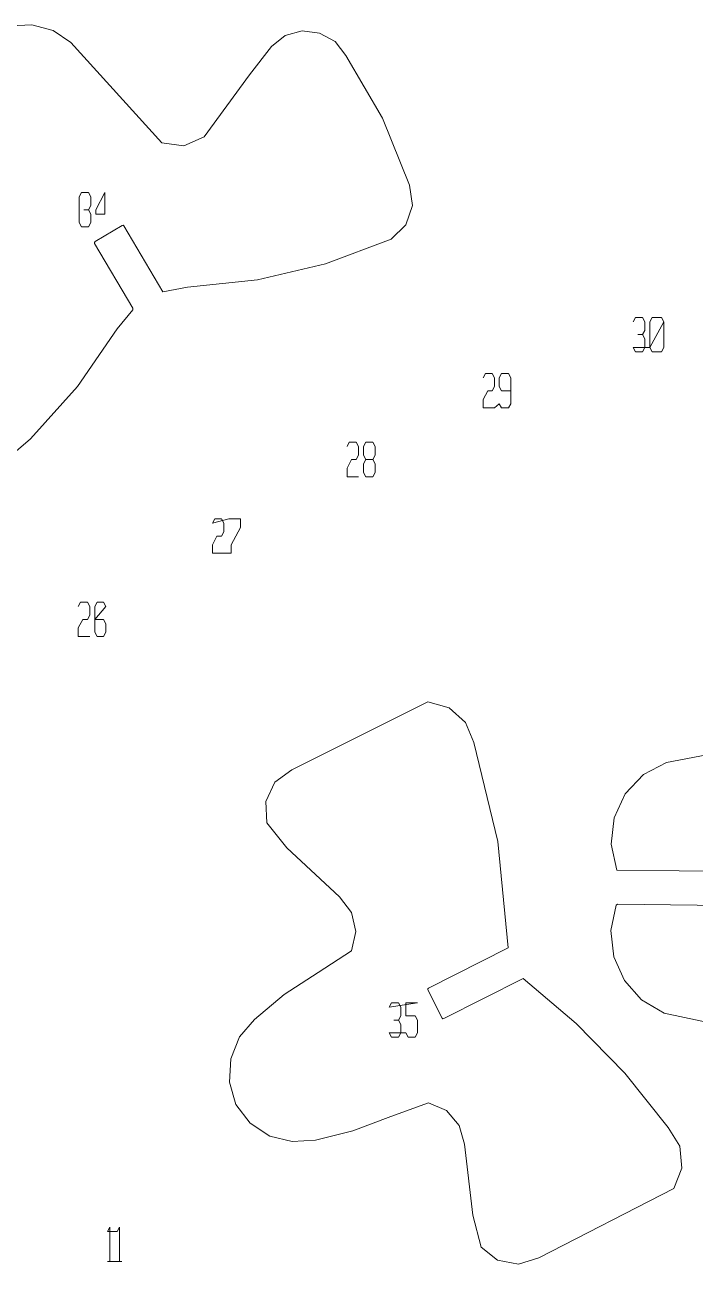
# Model space of a CAD drawing. Header units: millimetres. Extents: x -353 to 643, y -346 to 129.
# Drawn here: x 12.3 to 71.2, y -173.4 to -64.6 of the extents above; entities that cross this region are included whole.
import ezdxf

# ---------------------------------------------------------------- set-up
doc = ezdxf.new("R2010")
doc.units = ezdxf.units.MM
doc.header["$MEASUREMENT"] = 0
doc.layers.add('Layer 1', color=7, linetype='Continuous')

msp = doc.modelspace()

# ---------------------------------------------------------------- linework, layer by layer
at = {"layer": 'Layer 1', "lineweight": 9}
for points, knots in [([(26.6309, -87.6103), (26.6309, -87.6103), (24.4562, -88.0161), (24.4562, -88.0161), (24.4562, -88.0161), (24.4562, -88.0161), (21.0348, -82.2461), (21.0348, -82.2461), (21.0348, -82.2461), (21.0348, -82.2461), (20.9768, -82.1881), (20.9768, -82.1881), (20.9768, -82.1881), (20.9768, -82.1881), (20.8898, -82.2171), (20.8898, -82.2171), (20.8898, -82.2171), (20.8898, -82.2171), (18.5122, -83.6089), (18.5122, -83.6089), (18.5122, -83.6089), (18.5122, -83.6089), (18.4542, -83.6959), (18.4542, -83.6959), (18.4542, -83.6959), (18.4542, -83.6959), (18.4542, -83.7829), (18.4542, -83.7829), (18.4542, -83.7829), (18.4542, -83.7829), (21.8177, -89.466), (21.8177, -89.466), (21.8177, -89.466), (21.8177, -89.466), (21.8177, -89.6109), (21.8177, -89.6109), (21.8177, -89.6109), (21.8177, -89.6109), (20.4548, -91.2637), (20.4548, -91.2637), (20.4548, -91.2637), (20.4548, -91.2637), (16.9754, -96.3379), (16.9754, -96.3379), (16.9754, -96.3379), (16.9754, -96.3379), (12.8581, -100.9191), (12.8581, -100.9191), (12.8581, -100.9191), (12.8581, -100.9191), (8.1898, -104.9205), (8.1898, -104.9205), (8.1898, -104.9205), (8.1898, -104.9205), (6.4792, -105.4424), (6.4792, -105.4424), (6.4792, -105.4424), (6.4792, -105.4424), (4.7104, -105.1235), (4.7104, -105.1235), (4.7104, -105.1235), (4.7104, -105.1235), (3.2607, -104.0506), (3.2607, -104.0506), (3.2607, -104.0506), (3.2607, -104.0506), (-0.7407, -99.1215), (-0.7407, -99.1215), (-0.7407, -99.1215), (-0.7407, -99.1215), (-4.0171, -93.6702), (-4.0171, -93.6702), (-4.0171, -93.6702), (-4.0171, -93.6702), (-4.626, -92.2496), (-4.626, -92.2496), (-4.626, -92.2496), (-4.626, -92.2496), (-4.655, -90.7127), (-4.655, -90.7127), (-4.655, -90.7127), (-4.655, -90.7127), (-4.1041, -89.263), (-4.1041, -89.263), (-4.1041, -89.263), (-4.1041, -89.263), (-3.0023, -88.1612), (-3.0023, -88.1612), (-3.0023, -88.1612), (-3.0023, -88.1612), (-1.5815, -87.5523), (-1.5815, -87.5523), (-1.5815, -87.5523), (-1.5815, -87.5523), (1.55, -87.0883), (1.55, -87.0883), (1.55, -87.0883), (1.55, -87.0883), (8.2188, -86.1894), (8.2188, -86.1894), (8.2188, -86.1894), (8.2188, -86.1894), (9.7266, -85.0007), (9.7266, -85.0007), (9.7266, -85.0007), (9.7266, -85.0007), (10.4514, -83.174), (10.4514, -83.174), (10.4514, -83.174), (10.4514, -83.174), (6.5662, -71.9527), (6.5662, -71.9527), (6.5662, -71.9527), (6.5662, -71.9527), (6.3922, -70.0681), (6.3922, -70.0681), (6.3922, -70.0681), (6.3922, -70.0681), (6.827, -68.2123), (6.827, -68.2123), (6.827, -68.2123), (6.827, -68.2123), (7.8418, -66.5886), (7.8418, -66.5886), (7.8418, -66.5886), (7.8418, -66.5886), (9.2917, -65.3708), (9.2917, -65.3708), (9.2917, -65.3708), (9.2917, -65.3708), (11.0894, -64.6749), (11.0894, -64.6749), (11.0894, -64.6749), (11.0894, -64.6749), (12.974, -64.5879), (12.974, -64.5879), (12.974, -64.5879), (12.974, -64.5879), (14.8298, -65.0808), (14.8298, -65.0808), (14.8298, -65.0808), (14.8298, -65.0808), (16.3955, -66.1537), (16.3955, -66.1537), (16.3955, -66.1537), (16.3955, -66.1537), (24.3692, -74.9393), (24.3692, -74.9393), (24.3692, -74.9393), (24.3692, -74.9393), (26.312, -75.2003), (26.312, -75.2003), (26.312, -75.2003), (26.312, -75.2003), (28.0807, -74.4174), (28.0807, -74.4174), (28.0807, -74.4174), (28.0807, -74.4174), (32.0821, -68.9952), (32.0821, -68.9952), (32.0821, -68.9952), (32.0821, -68.9952), (33.9958, -66.5016), (33.9958, -66.5016), (33.9958, -66.5016), (33.9958, -66.5016), (35.2136, -65.5158), (35.2136, -65.5158), (35.2136, -65.5158), (35.2136, -65.5158), (36.6924, -65.1099), (36.6924, -65.1099), (36.6924, -65.1099), (36.6924, -65.1099), (38.2291, -65.3127), (38.2291, -65.3127), (38.2291, -65.3127), (38.2291, -65.3127), (39.5918, -66.0667), (39.5918, -66.0667), (39.5918, -66.0667), (39.5918, -66.0667), (40.5198, -67.2845), (40.5198, -67.2845), (40.5198, -67.2845), (40.5198, -67.2845), (43.7382, -72.7936), (43.7382, -72.7936), (43.7382, -72.7936), (43.7382, -72.7936), (46.1158, -78.6797), (46.1158, -78.6797), (46.1158, -78.6797), (46.1158, -78.6797), (46.3767, -80.4483), (46.3767, -80.4483), (46.3767, -80.4483), (46.3767, -80.4483), (45.7969, -82.1592), (45.7969, -82.1592), (45.7969, -82.1592), (45.7969, -82.1592), (44.5211, -83.4059), (44.5211, -83.4059), (44.5211, -83.4059), (44.5211, -83.4059), (38.751, -85.5805), (38.751, -85.5805), (38.751, -85.5805), (38.751, -85.5805), (32.778, -86.9723), (32.778, -86.9723), (32.778, -86.9723), (32.778, -86.9723), (26.6309, -87.6103), (26.6309, -87.6103)], [0, 0, 0, 0, 0.0181818181818182, 0.0181818181818182, 0.0181818181818182, 0.0181818181818182, 0.0363636363636364, 0.0363636363636364, 0.0363636363636364, 0.0363636363636364, 0.0545454545454545, 0.0545454545454545, 0.0545454545454545, 0.0545454545454545, 0.0727272727272727, 0.0727272727272727, 0.0727272727272727, 0.0727272727272727, 0.0909090909090909, 0.0909090909090909, 0.0909090909090909, 0.0909090909090909, 0.1090909090909091, 0.1090909090909091, 0.1090909090909091, 0.1090909090909091, 0.1272727272727273, 0.1272727272727273, 0.1272727272727273, 0.1272727272727273, 0.1454545454545454, 0.1454545454545454, 0.1454545454545454, 0.1454545454545454, 0.1636363636363636, 0.1636363636363636, 0.1636363636363636, 0.1636363636363636, 0.1818181818181818, 0.1818181818181818, 0.1818181818181818, 0.1818181818181818, 0.2, 0.2, 0.2, 0.2, 0.2181818181818182, 0.2181818181818182, 0.2181818181818182, 0.2181818181818182, 0.2363636363636364, 0.2363636363636364, 0.2363636363636364, 0.2363636363636364, 0.2545454545454545, 0.2545454545454545, 0.2545454545454545, 0.2545454545454545, 0.2727272727272727, 0.2727272727272727, 0.2727272727272727, 0.2727272727272727, 0.2909090909090909, 0.2909090909090909, 0.2909090909090909, 0.2909090909090909, 0.3090909090909091, 0.3090909090909091, 0.3090909090909091, 0.3090909090909091, 0.3272727272727273, 0.3272727272727273, 0.3272727272727273, 0.3272727272727273, 0.3454545454545455, 0.3454545454545455, 0.3454545454545455, 0.3454545454545455, 0.3636363636363636, 0.3636363636363636, 0.3636363636363636, 0.3636363636363636, 0.3818181818181818, 0.3818181818181818, 0.3818181818181818, 0.3818181818181818, 0.4, 0.4, 0.4, 0.4, 0.4181818181818182, 0.4181818181818182, 0.4181818181818182, 0.4181818181818182, 0.4363636363636363, 0.4363636363636363, 0.4363636363636363, 0.4363636363636363, 0.4545454545454545, 0.4545454545454545, 0.4545454545454545, 0.4545454545454545, 0.4727272727272727, 0.4727272727272727, 0.4727272727272727, 0.4727272727272727, 0.4909090909090909, 0.4909090909090909, 0.4909090909090909, 0.4909090909090909, 0.509090909090909, 0.509090909090909, 0.509090909090909, 0.509090909090909, 0.5272727272727272, 0.5272727272727272, 0.5272727272727272, 0.5272727272727272, 0.5454545454545454, 0.5454545454545454, 0.5454545454545454, 0.5454545454545454, 0.5636363636363636, 0.5636363636363636, 0.5636363636363636, 0.5636363636363636, 0.5818181818181818, 0.5818181818181818, 0.5818181818181818, 0.5818181818181818, 0.6, 0.6, 0.6, 0.6, 0.6181818181818182, 0.6181818181818182, 0.6181818181818182, 0.6181818181818182, 0.6363636363636364, 0.6363636363636364, 0.6363636363636364, 0.6363636363636364, 0.6545454545454545, 0.6545454545454545, 0.6545454545454545, 0.6545454545454545, 0.6727272727272727, 0.6727272727272727, 0.6727272727272727, 0.6727272727272727, 0.6909090909090909, 0.6909090909090909, 0.6909090909090909, 0.6909090909090909, 0.7090909090909091, 0.7090909090909091, 0.7090909090909091, 0.7090909090909091, 0.7272727272727273, 0.7272727272727273, 0.7272727272727273, 0.7272727272727273, 0.7454545454545455, 0.7454545454545455, 0.7454545454545455, 0.7454545454545455, 0.7636363636363637, 0.7636363636363637, 0.7636363636363637, 0.7636363636363637, 0.7818181818181819, 0.7818181818181819, 0.7818181818181819, 0.7818181818181819, 0.8, 0.8, 0.8, 0.8, 0.8181818181818182, 0.8181818181818182, 0.8181818181818182, 0.8181818181818182, 0.8363636363636363, 0.8363636363636363, 0.8363636363636363, 0.8363636363636363, 0.8545454545454545, 0.8545454545454545, 0.8545454545454545, 0.8545454545454545, 0.8727272727272727, 0.8727272727272727, 0.8727272727272727, 0.8727272727272727, 0.8909090909090909, 0.8909090909090909, 0.8909090909090909, 0.8909090909090909, 0.9090909090909091, 0.9090909090909091, 0.9090909090909091, 0.9090909090909091, 0.9272727272727272, 0.9272727272727272, 0.9272727272727272, 0.9272727272727272, 0.9454545454545454, 0.9454545454545454, 0.9454545454545454, 0.9454545454545454, 0.9636363636363636, 0.9636363636363636, 0.9636363636363636, 0.9636363636363636, 1, 1, 1, 1]), ([(17.1205, -81.9562), (17.1205, -81.9562), (17.1205, -79.6945), (17.1205, -79.6945), (17.1205, -79.6945), (17.1205, -79.6945), (17.3233, -79.3175), (17.3233, -79.3175), (17.3233, -79.3175), (17.3233, -79.3175), (17.9322, -79.3175), (17.9322, -79.3175), (17.9322, -79.3175), (17.9322, -79.3175), (18.1353, -79.6945), (18.1353, -79.6945), (18.1353, -79.6945), (18.1353, -79.6945), (18.1353, -80.4483), (18.1353, -80.4483), (18.1353, -80.4483), (18.1353, -80.4483), (17.9322, -80.8253), (17.9322, -80.8253), (17.9322, -80.8253), (17.9322, -80.8253), (17.5263, -80.8253), (17.5263, -80.8253), (17.5263, -80.8253), (17.5263, -80.8253), (17.9322, -80.8253), (17.9322, -80.8253), (17.9322, -80.8253), (17.9322, -80.8253), (18.1353, -81.2023), (18.1353, -81.2023), (18.1353, -81.2023), (18.1353, -81.2023), (18.1353, -81.9562), (18.1353, -81.9562), (18.1353, -81.9562), (18.1353, -81.9562), (17.9322, -82.3331), (17.9322, -82.3331), (17.9322, -82.3331), (17.9322, -82.3331), (17.3233, -82.3331), (17.3233, -82.3331), (17.3233, -82.3331), (17.3233, -82.3331), (17.1205, -81.9562), (17.1205, -81.9562)], [0, 0, 0, 0, 0.0714285714285714, 0.0714285714285714, 0.0714285714285714, 0.0714285714285714, 0.1428571428571428, 0.1428571428571428, 0.1428571428571428, 0.1428571428571428, 0.2142857142857143, 0.2142857142857143, 0.2142857142857143, 0.2142857142857143, 0.2857142857142857, 0.2857142857142857, 0.2857142857142857, 0.2857142857142857, 0.3571428571428572, 0.3571428571428572, 0.3571428571428572, 0.3571428571428572, 0.4285714285714285, 0.4285714285714285, 0.4285714285714285, 0.4285714285714285, 0.5, 0.5, 0.5, 0.5, 0.5714285714285714, 0.5714285714285714, 0.5714285714285714, 0.5714285714285714, 0.6428571428571429, 0.6428571428571429, 0.6428571428571429, 0.6428571428571429, 0.7142857142857143, 0.7142857142857143, 0.7142857142857143, 0.7142857142857143, 0.7857142857142857, 0.7857142857142857, 0.7857142857142857, 0.7857142857142857, 0.8571428571428571, 0.8571428571428571, 0.8571428571428571, 0.8571428571428571, 1, 1, 1, 1]), ([(19.3821, -81.2023), (19.3821, -80.3464), (19.3821, -79.3175), (19.3821, -79.3175), (19.3821, -79.3175), (19.3821, -79.3175), (18.5702, -80.8253), (18.5702, -80.8253), (18.5702, -80.8253), (18.5702, -80.8253), (18.5702, -81.2023), (18.5702, -81.2023), (18.5702, -81.2023), (18.5702, -81.2023), (19.086, -81.2023), (19.3821, -81.2023)], [0, 0, 0, 0, 0.2, 0.2, 0.2, 0.2, 0.4, 0.4, 0.4, 0.4, 0.6, 0.6, 0.6, 0.6, 1, 1, 1, 1]), ([(65.7747, -90.6548), (65.7747, -90.6548), (65.9777, -90.2779), (65.9777, -90.2779), (65.9777, -90.2779), (65.9777, -90.2779), (66.5866, -90.2779), (66.5866, -90.2779), (66.5866, -90.2779), (66.5866, -90.2779), (66.7896, -90.6548), (66.7896, -90.6548), (66.7896, -90.6548), (66.7896, -90.6548), (66.7896, -91.4087), (66.7896, -91.4087), (66.7896, -91.4087), (66.7896, -91.4087), (66.5866, -91.7856), (66.5866, -91.7856), (66.5866, -91.7856), (66.5866, -91.7856), (66.1807, -91.7856), (66.1807, -91.7856), (66.1807, -91.7856), (66.1807, -91.7856), (66.5866, -91.7856), (66.5866, -91.7856), (66.5866, -91.7856), (66.5866, -91.7856), (66.7896, -92.1626), (66.7896, -92.1626), (66.7896, -92.1626), (66.7896, -92.1626), (66.7896, -92.9164), (66.7896, -92.9164), (66.7896, -92.9164), (66.7896, -92.9164), (66.5866, -93.2934), (66.5866, -93.2934), (66.5866, -93.2934), (66.5866, -93.2934), (65.9777, -93.2934), (65.9777, -93.2934), (65.9777, -93.2934), (65.9777, -93.2934), (65.7747, -92.9164), (65.7747, -92.9164), (65.7747, -92.9164), (65.7747, -92.9164), (67.2245, -92.9164), (67.2245, -92.9164), (67.2245, -92.9164), (67.2245, -92.9164), (68.4423, -90.6548), (68.4423, -90.6548), (68.4423, -90.6548), (68.4423, -90.6548), (68.4423, -92.9164), (68.4423, -92.9164), (68.4423, -92.9164), (68.4423, -92.9164), (68.2393, -93.2934), (68.2393, -93.2934), (68.2393, -93.2934), (68.2393, -93.2934), (67.4274, -93.2934), (67.4274, -93.2934), (67.4274, -93.2934), (67.4274, -93.2934), (67.2245, -92.9164), (67.2245, -92.9164), (67.2245, -92.9164), (67.2245, -92.9164), (67.2245, -90.6548), (67.2245, -90.6548), (67.2245, -90.6548), (67.2245, -90.6548), (67.4274, -90.2779), (67.4274, -90.2779), (67.4274, -90.2779), (67.4274, -90.2779), (68.2393, -90.2779), (68.2393, -90.2779), (68.2393, -90.2779), (68.2393, -90.2779), (68.4423, -90.6548), (68.4423, -90.6548)], [0, 0, 0, 0, 0.0434782608695652, 0.0434782608695652, 0.0434782608695652, 0.0434782608695652, 0.0869565217391304, 0.0869565217391304, 0.0869565217391304, 0.0869565217391304, 0.1304347826086956, 0.1304347826086956, 0.1304347826086956, 0.1304347826086956, 0.1739130434782609, 0.1739130434782609, 0.1739130434782609, 0.1739130434782609, 0.2173913043478261, 0.2173913043478261, 0.2173913043478261, 0.2173913043478261, 0.2608695652173913, 0.2608695652173913, 0.2608695652173913, 0.2608695652173913, 0.3043478260869565, 0.3043478260869565, 0.3043478260869565, 0.3043478260869565, 0.3478260869565217, 0.3478260869565217, 0.3478260869565217, 0.3478260869565217, 0.391304347826087, 0.391304347826087, 0.391304347826087, 0.391304347826087, 0.4347826086956522, 0.4347826086956522, 0.4347826086956522, 0.4347826086956522, 0.4782608695652174, 0.4782608695652174, 0.4782608695652174, 0.4782608695652174, 0.5217391304347826, 0.5217391304347826, 0.5217391304347826, 0.5217391304347826, 0.5652173913043478, 0.5652173913043478, 0.5652173913043478, 0.5652173913043478, 0.6086956521739131, 0.6086956521739131, 0.6086956521739131, 0.6086956521739131, 0.6521739130434783, 0.6521739130434783, 0.6521739130434783, 0.6521739130434783, 0.6956521739130435, 0.6956521739130435, 0.6956521739130435, 0.6956521739130435, 0.7391304347826086, 0.7391304347826086, 0.7391304347826086, 0.7391304347826086, 0.782608695652174, 0.782608695652174, 0.782608695652174, 0.782608695652174, 0.8260869565217391, 0.8260869565217391, 0.8260869565217391, 0.8260869565217391, 0.8695652173913043, 0.8695652173913043, 0.8695652173913043, 0.8695652173913043, 0.9130434782608695, 0.9130434782608695, 0.9130434782608695, 0.9130434782608695, 1, 1, 1, 1]), ([(52.5818, -95.5841), (52.5818, -95.5841), (52.7848, -95.2071), (52.7848, -95.2071), (52.7848, -95.2071), (52.7848, -95.2071), (53.3937, -95.2071), (53.3937, -95.2071), (53.3937, -95.2071), (53.3937, -95.2071), (53.5966, -95.5839), (53.5966, -95.5839), (53.5966, -95.5839), (53.5966, -95.5839), (53.5966, -96.3379), (53.5966, -96.3379), (53.5966, -96.3379), (53.5966, -96.3379), (53.3937, -96.7148), (53.3937, -96.7148), (53.3937, -96.7148), (53.3937, -96.7148), (52.9877, -96.7148), (52.9877, -96.7148), (52.9877, -96.7148), (52.9877, -96.7148), (52.5818, -97.4687), (52.5818, -97.4687), (52.5818, -97.4687), (52.5818, -97.4687), (52.5818, -98.2226), (52.5818, -98.2226), (52.5818, -98.2226), (52.5818, -98.2226), (53.5966, -98.2226), (53.5966, -98.2226), (53.5966, -98.2226), (53.5966, -98.2226), (54.0026, -97.8456), (54.0026, -97.8456), (54.0026, -97.8456), (54.0026, -97.8456), (54.2055, -98.2226), (54.2055, -98.2226), (54.2055, -98.2226), (54.2055, -98.2226), (54.8144, -98.2226), (54.8144, -98.2226), (54.8144, -98.2226), (54.8144, -98.2226), (55.0174, -97.8456), (55.0174, -97.8456), (55.0174, -97.8456), (55.0174, -97.8456), (55.0174, -95.5839), (55.0174, -95.5839), (55.0174, -95.5839), (55.0174, -95.5839), (54.8144, -95.2071), (54.8144, -95.2071), (54.8144, -95.2071), (54.8144, -95.2071), (54.2055, -95.2071), (54.2055, -95.2071), (54.2055, -95.2071), (54.2055, -95.2071), (54.0026, -95.5839), (54.0026, -95.5839), (54.0026, -95.5839), (54.0026, -95.5839), (54.0026, -96.3379), (54.0026, -96.3379), (54.0026, -96.3379), (54.0026, -96.3379), (54.2055, -96.7148), (54.2055, -96.7148), (54.2055, -96.7148), (54.2055, -96.7148), (55.0174, -96.7148), (55.0174, -96.7148)], [0, 0, 0, 0, 0.0476190476190476, 0.0476190476190476, 0.0476190476190476, 0.0476190476190476, 0.0952380952380952, 0.0952380952380952, 0.0952380952380952, 0.0952380952380952, 0.1428571428571428, 0.1428571428571428, 0.1428571428571428, 0.1428571428571428, 0.1904761904761905, 0.1904761904761905, 0.1904761904761905, 0.1904761904761905, 0.2380952380952381, 0.2380952380952381, 0.2380952380952381, 0.2380952380952381, 0.2857142857142857, 0.2857142857142857, 0.2857142857142857, 0.2857142857142857, 0.3333333333333333, 0.3333333333333333, 0.3333333333333333, 0.3333333333333333, 0.3809523809523809, 0.3809523809523809, 0.3809523809523809, 0.3809523809523809, 0.4285714285714285, 0.4285714285714285, 0.4285714285714285, 0.4285714285714285, 0.4761904761904762, 0.4761904761904762, 0.4761904761904762, 0.4761904761904762, 0.5238095238095238, 0.5238095238095238, 0.5238095238095238, 0.5238095238095238, 0.5714285714285714, 0.5714285714285714, 0.5714285714285714, 0.5714285714285714, 0.6190476190476191, 0.6190476190476191, 0.6190476190476191, 0.6190476190476191, 0.6666666666666666, 0.6666666666666666, 0.6666666666666666, 0.6666666666666666, 0.7142857142857143, 0.7142857142857143, 0.7142857142857143, 0.7142857142857143, 0.7619047619047619, 0.7619047619047619, 0.7619047619047619, 0.7619047619047619, 0.8095238095238095, 0.8095238095238095, 0.8095238095238095, 0.8095238095238095, 0.8571428571428571, 0.8571428571428571, 0.8571428571428571, 0.8571428571428571, 0.9047619047619048, 0.9047619047619048, 0.9047619047619048, 0.9047619047619048, 1, 1, 1, 1]), ([(40.6356, -101.615), (40.6356, -101.615), (40.8387, -101.238), (40.8387, -101.238), (40.8387, -101.238), (40.8387, -101.238), (41.4476, -101.238), (41.4476, -101.238), (41.4476, -101.238), (41.4476, -101.238), (41.6506, -101.615), (41.6506, -101.615), (41.6506, -101.615), (41.6506, -101.615), (41.6506, -102.3689), (41.6506, -102.3689), (41.6506, -102.3689), (41.6506, -102.3689), (41.4476, -102.7459), (41.4476, -102.7459), (41.4476, -102.7459), (41.4476, -102.7459), (41.0417, -102.7459), (41.0417, -102.7459), (41.0417, -102.7459), (41.0417, -102.7459), (40.6356, -103.4997), (40.6356, -103.4997), (40.6356, -103.4997), (40.6356, -103.4997), (40.6356, -104.2537), (40.6356, -104.2537), (40.6356, -104.2537), (40.6356, -104.2537), (41.6506, -104.2537), (41.6506, -104.2537)], [0, 0, 0, 0, 0.1, 0.1, 0.1, 0.1, 0.2, 0.2, 0.2, 0.2, 0.3, 0.3, 0.3, 0.3, 0.4, 0.4, 0.4, 0.4, 0.5, 0.5, 0.5, 0.5, 0.6, 0.6, 0.6, 0.6, 0.7, 0.7, 0.7, 0.7, 0.8, 0.8, 0.8, 0.8, 1, 1, 1, 1]), ([(42.8973, -102.7459), (42.8973, -102.7459), (42.2884, -102.7459), (42.2884, -102.7459), (42.2884, -102.7459), (42.2884, -102.7459), (42.0855, -102.3689), (42.0855, -102.3689), (42.0855, -102.3689), (42.0855, -102.3689), (42.0855, -101.615), (42.0855, -101.615), (42.0855, -101.615), (42.0855, -101.615), (42.2884, -101.238), (42.2884, -101.238), (42.2884, -101.238), (42.2884, -101.238), (42.8973, -101.238), (42.8973, -101.238), (42.8973, -101.238), (42.8973, -101.238), (43.1003, -101.615), (43.1003, -101.615), (43.1003, -101.615), (43.1003, -101.615), (43.1003, -102.3689), (43.1003, -102.3689), (43.1003, -102.3689), (43.1003, -102.3689), (42.8973, -102.7459), (42.8973, -102.7459), (42.8973, -102.7459), (42.8973, -102.7459), (42.2884, -102.7459), (42.2884, -102.7459), (42.2884, -102.7459), (42.2884, -102.7459), (42.0855, -103.1228), (42.0855, -103.1228), (42.0855, -103.1228), (42.0855, -103.1228), (42.0855, -103.8767), (42.0855, -103.8767), (42.0855, -103.8767), (42.0855, -103.8767), (42.2884, -104.2537), (42.2884, -104.2537), (42.2884, -104.2537), (42.2884, -104.2537), (42.8973, -104.2537), (42.8973, -104.2537), (42.8973, -104.2537), (42.8973, -104.2537), (43.1003, -103.8767), (43.1003, -103.8767), (43.1003, -103.8767), (43.1003, -103.8767), (43.1003, -103.1228), (43.1003, -103.1228), (43.1003, -103.1228), (43.1003, -103.1228), (42.8973, -102.7459), (42.8973, -102.7459)], [0, 0, 0, 0, 0.0588235294117647, 0.0588235294117647, 0.0588235294117647, 0.0588235294117647, 0.1176470588235294, 0.1176470588235294, 0.1176470588235294, 0.1176470588235294, 0.1764705882352941, 0.1764705882352941, 0.1764705882352941, 0.1764705882352941, 0.2352941176470588, 0.2352941176470588, 0.2352941176470588, 0.2352941176470588, 0.2941176470588235, 0.2941176470588235, 0.2941176470588235, 0.2941176470588235, 0.3529411764705883, 0.3529411764705883, 0.3529411764705883, 0.3529411764705883, 0.4117647058823529, 0.4117647058823529, 0.4117647058823529, 0.4117647058823529, 0.4705882352941176, 0.4705882352941176, 0.4705882352941176, 0.4705882352941176, 0.5294117647058824, 0.5294117647058824, 0.5294117647058824, 0.5294117647058824, 0.5882352941176471, 0.5882352941176471, 0.5882352941176471, 0.5882352941176471, 0.6470588235294118, 0.6470588235294118, 0.6470588235294118, 0.6470588235294118, 0.7058823529411765, 0.7058823529411765, 0.7058823529411765, 0.7058823529411765, 0.7647058823529411, 0.7647058823529411, 0.7647058823529411, 0.7647058823529411, 0.8235294117647058, 0.8235294117647058, 0.8235294117647058, 0.8235294117647058, 0.8823529411764706, 0.8823529411764706, 0.8823529411764706, 0.8823529411764706, 1, 1, 1, 1]), ([(28.8346, -108.342), (28.8346, -108.342), (30.2554, -107.965), (30.2554, -107.965), (30.2554, -107.965), (30.2554, -107.965), (31.2702, -107.965), (31.2702, -107.965), (31.2702, -107.965), (31.2702, -107.965), (31.2702, -108.7189), (31.2702, -108.7189), (31.2702, -108.7189), (31.2702, -108.7189), (30.4583, -110.2267), (30.4583, -110.2267), (30.4583, -110.2267), (30.4583, -110.2267), (30.4583, -110.9805), (30.4583, -110.9805), (30.4583, -110.9805), (30.4583, -110.9805), (29.8204, -110.9806), (29.8204, -110.9806), (29.8204, -110.9806), (29.8204, -110.9806), (28.8346, -110.9806), (28.8346, -110.9806), (28.8346, -110.9806), (28.8346, -110.9806), (28.8346, -110.2267), (28.8346, -110.2267), (28.8346, -110.2267), (28.8346, -110.2267), (29.2115, -109.4728), (29.2115, -109.4728), (29.2115, -109.4728), (29.2115, -109.4728), (29.6174, -109.4728), (29.6174, -109.4728), (29.6174, -109.4728), (29.6174, -109.4728), (29.8204, -109.0958), (29.8204, -109.0958), (29.8204, -109.0958), (29.8204, -109.0958), (29.8204, -108.342), (29.8204, -108.342), (29.8204, -108.342), (29.8204, -108.342), (29.6174, -107.965), (29.6174, -107.965), (29.6174, -107.965), (29.6174, -107.965), (29.0376, -107.965), (29.0376, -107.965), (29.0376, -107.965), (29.0376, -107.965), (28.8346, -108.342), (28.8346, -108.342)], [0, 0, 0, 0, 0.0625, 0.0625, 0.0625, 0.0625, 0.125, 0.125, 0.125, 0.125, 0.1875, 0.1875, 0.1875, 0.1875, 0.25, 0.25, 0.25, 0.25, 0.3125, 0.3125, 0.3125, 0.3125, 0.375, 0.375, 0.375, 0.375, 0.4375, 0.4375, 0.4375, 0.4375, 0.5, 0.5, 0.5, 0.5, 0.5625, 0.5625, 0.5625, 0.5625, 0.625, 0.625, 0.625, 0.625, 0.6875, 0.6875, 0.6875, 0.6875, 0.75, 0.75, 0.75, 0.75, 0.8125, 0.8125, 0.8125, 0.8125, 0.875, 0.875, 0.875, 0.875, 1, 1, 1, 1]), ([(88.4492, -115.4749), (88.4492, -115.4749), (102.106, -113.8221), (102.106, -113.8221), (102.106, -113.8221), (102.106, -113.8221), (129.7095, -118.2294), (129.7095, -118.2294), (129.7095, -118.2294), (129.7095, -118.2294), (129.3616, -139.3961), (129.3616, -139.3961), (129.3616, -139.3961), (129.3616, -139.3961), (129.3036, -139.4831), (129.3036, -139.4831), (129.3036, -139.4831), (129.3036, -139.4831), (129.2457, -139.512), (129.2457, -139.512), (129.2457, -139.512), (129.2457, -139.512), (113.6171, -139.338), (113.6171, -139.338), (113.6171, -139.338), (113.6171, -139.338), (113.5301, -139.3671), (113.5301, -139.3671), (113.5301, -139.3671), (113.5301, -139.3671), (113.5012, -139.454), (113.5012, -139.454), (113.5012, -139.454), (113.5012, -139.454), (113.4722, -142.2376), (113.4722, -142.2376), (113.4722, -142.2376), (113.4722, -142.2376), (113.5012, -142.3246), (113.5012, -142.3246), (113.5012, -142.3246), (113.5012, -142.3246), (113.5882, -142.3536), (113.5882, -142.3536), (113.5882, -142.3536), (113.5882, -142.3536), (129.1876, -142.5276), (129.1876, -142.5276), (129.1876, -142.5276), (129.1876, -142.5276), (129.2746, -142.5565), (129.2746, -142.5565), (129.2746, -142.5565), (129.2746, -142.5565), (129.3036, -142.6435), (129.3036, -142.6435), (129.3036, -142.6435), (129.3036, -142.6435), (129.0136, -163.7232), (129.0136, -163.7232), (129.0136, -163.7232), (129.0136, -163.7232), (128.9847, -163.8102), (128.9847, -163.8102), (128.9847, -163.8102), (128.9847, -163.8102), (128.8978, -163.8392), (128.8978, -163.8392), (128.8978, -163.8392), (128.8978, -163.8392), (100.4533, -167.9855), (100.4533, -167.9855), (100.4533, -167.9855), (100.4533, -167.9855), (88.739, -166.1298), (88.739, -166.1298), (88.739, -166.1298), (88.739, -166.1298), (86.5355, -165.7529), (86.5355, -165.7529), (86.5355, -165.7529), (86.5355, -165.7529), (84.5057, -164.7961), (84.5057, -164.7961), (84.5057, -164.7961), (84.5057, -164.7961), (82.824, -163.3462), (82.824, -163.3462), (82.824, -163.3462), (82.824, -163.3462), (81.5482, -161.4906), (81.5482, -161.4906), (81.5482, -161.4906), (81.5482, -161.4906), (80.7944, -159.374), (80.7944, -159.374), (80.7944, -159.374), (80.7944, -159.374), (80.6493, -157.1414), (80.6493, -157.1414), (80.6493, -157.1414), (80.6493, -157.1414), (80.6783, -157.0543), (80.6783, -157.0543), (80.6783, -157.0543), (80.6783, -157.0543), (80.7944, -157.0253), (80.7944, -157.0253), (80.7944, -157.0253), (80.7944, -157.0253), (96.3068, -160.3598), (96.3068, -160.3598), (96.3068, -160.3598), (96.3068, -160.3598), (96.3938, -160.3307), (96.3938, -160.3307), (96.3938, -160.3307), (96.3938, -160.3307), (96.4519, -160.2437), (96.4519, -160.2437), (96.4519, -160.2437), (96.4519, -160.2437), (97.0318, -157.5473), (97.0318, -157.5473), (97.0318, -157.5473), (97.0318, -157.5473), (97.0027, -157.4602), (97.0027, -157.4602), (97.0027, -157.4602), (97.0027, -157.4602), (96.9448, -157.4023), (96.9448, -157.4023), (96.9448, -157.4023), (96.9448, -157.4023), (68.4712, -151.3423), (68.4712, -151.3423), (68.4712, -151.3423), (68.4712, -151.3423), (66.4996, -150.1824), (66.4996, -150.1824), (66.4996, -150.1824), (66.4996, -150.1824), (64.9918, -148.4717), (64.9918, -148.4717), (64.9918, -148.4717), (64.9918, -148.4717), (64.064, -146.3841), (64.064, -146.3841), (64.064, -146.3841), (64.064, -146.3841), (63.803, -144.0934), (63.803, -144.0934), (63.803, -144.0934), (63.803, -144.0934), (64.267, -141.8608), (64.267, -141.8608), (64.267, -141.8608), (64.267, -141.8608), (64.3829, -141.7738), (64.3829, -141.7738), (64.3829, -141.7738), (64.3829, -141.7738), (80.7074, -141.9767), (80.7074, -141.9767), (80.7074, -141.9767), (80.7074, -141.9767), (80.7944, -141.9477), (80.7944, -141.9477), (80.7944, -141.9477), (80.7944, -141.9477), (80.8233, -141.8608), (80.8233, -141.8608), (80.8233, -141.8608), (80.8233, -141.8608), (80.8523, -139.0772), (80.8523, -139.0772), (80.8523, -139.0772), (80.8523, -139.0772), (80.8233, -138.9902), (80.8233, -138.9902), (80.8233, -138.9902), (80.8233, -138.9902), (80.7363, -138.9612), (80.7363, -138.9612), (80.7363, -138.9612), (80.7363, -138.9612), (64.3249, -138.7872), (64.3249, -138.7872), (64.3249, -138.7872), (64.3249, -138.7872), (63.8321, -136.4965), (63.8321, -136.4965), (63.8321, -136.4965), (63.8321, -136.4965), (64.093, -134.206), (64.093, -134.206), (64.093, -134.206), (64.093, -134.206), (65.0499, -132.0893), (65.0499, -132.0893), (65.0499, -132.0893), (65.0499, -132.0893), (66.6736, -130.4075), (66.6736, -130.4075), (66.6736, -130.4075), (66.6736, -130.4075), (68.7033, -129.3347), (68.7033, -129.3347), (68.7033, -129.3347), (68.7033, -129.3347), (97.3218, -123.9125), (97.3218, -123.9125), (97.3218, -123.9125), (97.3218, -123.9125), (97.4087, -123.8546), (97.4087, -123.8546), (97.4087, -123.8546), (97.4087, -123.8546), (97.4087, -123.7676), (97.4087, -123.7676), (97.4087, -123.7676), (97.4087, -123.7676), (96.8868, -121.042), (96.8868, -121.042), (96.8868, -121.042), (96.8868, -121.042), (96.8578, -120.9841), (96.8578, -120.9841), (96.8578, -120.9841), (96.8578, -120.9841), (96.7708, -120.955), (96.7708, -120.955), (96.7708, -120.955), (96.7708, -120.955), (81.0263, -123.9705), (81.0263, -123.9705), (81.0263, -123.9705), (81.0263, -123.9705), (81.2873, -121.506), (81.2873, -121.506), (81.2873, -121.506), (81.2873, -121.506), (82.302, -119.2443), (82.302, -119.2443), (82.302, -119.2443), (82.302, -119.2443), (83.9259, -117.3595), (83.9259, -117.3595), (83.9259, -117.3595), (83.9259, -117.3595), (86.0425, -116.0838), (86.0425, -116.0838), (86.0425, -116.0838), (86.0425, -116.0838), (88.4492, -115.4749), (88.4492, -115.4749)], [0, 0, 0, 0, 0.0153846153846154, 0.0153846153846154, 0.0153846153846154, 0.0153846153846154, 0.0307692307692308, 0.0307692307692308, 0.0307692307692308, 0.0307692307692308, 0.0461538461538462, 0.0461538461538462, 0.0461538461538462, 0.0461538461538462, 0.0615384615384615, 0.0615384615384615, 0.0615384615384615, 0.0615384615384615, 0.0769230769230769, 0.0769230769230769, 0.0769230769230769, 0.0769230769230769, 0.0923076923076923, 0.0923076923076923, 0.0923076923076923, 0.0923076923076923, 0.1076923076923077, 0.1076923076923077, 0.1076923076923077, 0.1076923076923077, 0.1230769230769231, 0.1230769230769231, 0.1230769230769231, 0.1230769230769231, 0.1384615384615385, 0.1384615384615385, 0.1384615384615385, 0.1384615384615385, 0.1538461538461539, 0.1538461538461539, 0.1538461538461539, 0.1538461538461539, 0.1692307692307692, 0.1692307692307692, 0.1692307692307692, 0.1692307692307692, 0.1846153846153846, 0.1846153846153846, 0.1846153846153846, 0.1846153846153846, 0.2, 0.2, 0.2, 0.2, 0.2153846153846154, 0.2153846153846154, 0.2153846153846154, 0.2153846153846154, 0.2307692307692308, 0.2307692307692308, 0.2307692307692308, 0.2307692307692308, 0.2461538461538462, 0.2461538461538462, 0.2461538461538462, 0.2461538461538462, 0.2615384615384616, 0.2615384615384616, 0.2615384615384616, 0.2615384615384616, 0.2769230769230769, 0.2769230769230769, 0.2769230769230769, 0.2769230769230769, 0.2923076923076923, 0.2923076923076923, 0.2923076923076923, 0.2923076923076923, 0.3076923076923077, 0.3076923076923077, 0.3076923076923077, 0.3076923076923077, 0.3230769230769231, 0.3230769230769231, 0.3230769230769231, 0.3230769230769231, 0.3384615384615385, 0.3384615384615385, 0.3384615384615385, 0.3384615384615385, 0.3538461538461539, 0.3538461538461539, 0.3538461538461539, 0.3538461538461539, 0.3692307692307693, 0.3692307692307693, 0.3692307692307693, 0.3692307692307693, 0.3846153846153846, 0.3846153846153846, 0.3846153846153846, 0.3846153846153846, 0.4, 0.4, 0.4, 0.4, 0.4153846153846154, 0.4153846153846154, 0.4153846153846154, 0.4153846153846154, 0.4307692307692308, 0.4307692307692308, 0.4307692307692308, 0.4307692307692308, 0.4461538461538462, 0.4461538461538462, 0.4461538461538462, 0.4461538461538462, 0.4615384615384616, 0.4615384615384616, 0.4615384615384616, 0.4615384615384616, 0.4769230769230769, 0.4769230769230769, 0.4769230769230769, 0.4769230769230769, 0.4923076923076923, 0.4923076923076923, 0.4923076923076923, 0.4923076923076923, 0.5076923076923077, 0.5076923076923077, 0.5076923076923077, 0.5076923076923077, 0.5230769230769231, 0.5230769230769231, 0.5230769230769231, 0.5230769230769231, 0.5384615384615384, 0.5384615384615384, 0.5384615384615384, 0.5384615384615384, 0.5538461538461539, 0.5538461538461539, 0.5538461538461539, 0.5538461538461539, 0.5692307692307692, 0.5692307692307692, 0.5692307692307692, 0.5692307692307692, 0.5846153846153846, 0.5846153846153846, 0.5846153846153846, 0.5846153846153846, 0.6, 0.6, 0.6, 0.6, 0.6153846153846154, 0.6153846153846154, 0.6153846153846154, 0.6153846153846154, 0.6307692307692307, 0.6307692307692307, 0.6307692307692307, 0.6307692307692307, 0.6461538461538462, 0.6461538461538462, 0.6461538461538462, 0.6461538461538462, 0.6615384615384615, 0.6615384615384615, 0.6615384615384615, 0.6615384615384615, 0.676923076923077, 0.676923076923077, 0.676923076923077, 0.676923076923077, 0.6923076923076923, 0.6923076923076923, 0.6923076923076923, 0.6923076923076923, 0.7076923076923077, 0.7076923076923077, 0.7076923076923077, 0.7076923076923077, 0.7230769230769231, 0.7230769230769231, 0.7230769230769231, 0.7230769230769231, 0.7384615384615385, 0.7384615384615385, 0.7384615384615385, 0.7384615384615385, 0.7538461538461538, 0.7538461538461538, 0.7538461538461538, 0.7538461538461538, 0.7692307692307693, 0.7692307692307693, 0.7692307692307693, 0.7692307692307693, 0.7846153846153846, 0.7846153846153846, 0.7846153846153846, 0.7846153846153846, 0.8, 0.8, 0.8, 0.8, 0.8153846153846154, 0.8153846153846154, 0.8153846153846154, 0.8153846153846154, 0.8307692307692308, 0.8307692307692308, 0.8307692307692308, 0.8307692307692308, 0.8461538461538461, 0.8461538461538461, 0.8461538461538461, 0.8461538461538461, 0.8615384615384616, 0.8615384615384616, 0.8615384615384616, 0.8615384615384616, 0.8769230769230769, 0.8769230769230769, 0.8769230769230769, 0.8769230769230769, 0.8923076923076924, 0.8923076923076924, 0.8923076923076924, 0.8923076923076924, 0.9076923076923077, 0.9076923076923077, 0.9076923076923077, 0.9076923076923077, 0.9230769230769231, 0.9230769230769231, 0.9230769230769231, 0.9230769230769231, 0.9384615384615385, 0.9384615384615385, 0.9384615384615385, 0.9384615384615385, 0.9538461538461539, 0.9538461538461539, 0.9538461538461539, 0.9538461538461539, 0.9692307692307692, 0.9692307692307692, 0.9692307692307692, 0.9692307692307692, 1, 1, 1, 1]), ([(17.0335, -115.6489), (17.0335, -115.6489), (17.2364, -115.2719), (17.2364, -115.2719), (17.2364, -115.2719), (17.2364, -115.2719), (17.8453, -115.2719), (17.8453, -115.2719), (17.8453, -115.2719), (17.8453, -115.2719), (18.0483, -115.6489), (18.0483, -115.6489), (18.0483, -115.6489), (18.0483, -115.6489), (18.0483, -116.4027), (18.0483, -116.4027), (18.0483, -116.4027), (18.0483, -116.4027), (17.8453, -116.7797), (17.8453, -116.7797), (17.8453, -116.7797), (17.8453, -116.7797), (17.4394, -116.7797), (17.4394, -116.7797), (17.4394, -116.7797), (17.4394, -116.7797), (17.0335, -117.5335), (17.0335, -117.5335), (17.0335, -117.5335), (17.0335, -117.5335), (17.0335, -118.2873), (17.0335, -118.2873), (17.0335, -118.2873), (17.0335, -118.2873), (18.0483, -118.2873), (18.0483, -118.2873)], [0, 0, 0, 0, 0.1, 0.1, 0.1, 0.1, 0.2, 0.2, 0.2, 0.2, 0.3, 0.3, 0.3, 0.3, 0.4, 0.4, 0.4, 0.4, 0.5, 0.5, 0.5, 0.5, 0.6, 0.6, 0.6, 0.6, 0.7, 0.7, 0.7, 0.7, 0.8, 0.8, 0.8, 0.8, 1, 1, 1, 1]), ([(19.4691, -115.6489), (19.4691, -115.6489), (18.4832, -116.7797), (18.4832, -116.7797), (18.4832, -116.7797), (18.4832, -116.7797), (19.2661, -116.7797), (19.2661, -116.7797), (19.2661, -116.7797), (19.2661, -116.7797), (19.4691, -117.1565), (19.4691, -117.1565), (19.4691, -117.1565), (19.4691, -117.1565), (19.4691, -117.9105), (19.4691, -117.9105), (19.4691, -117.9105), (19.4691, -117.9105), (19.2661, -118.2873), (19.2661, -118.2873), (19.2661, -118.2873), (19.2661, -118.2873), (18.6862, -118.2873), (18.6862, -118.2873), (18.6862, -118.2873), (18.6862, -118.2873), (18.4832, -117.9105), (18.4832, -117.9105), (18.4832, -117.9105), (18.4832, -117.9105), (18.4832, -115.6489), (18.4832, -115.6489), (18.4832, -115.6489), (18.4832, -115.6489), (18.6862, -115.2719), (18.6862, -115.2719), (18.6862, -115.2719), (18.6862, -115.2719), (19.2661, -115.2719), (19.2661, -115.2719), (19.2661, -115.2719), (19.2661, -115.2719), (19.4691, -115.6489), (19.4691, -115.6489)], [0, 0, 0, 0, 0.0833333333333333, 0.0833333333333333, 0.0833333333333333, 0.0833333333333333, 0.1666666666666667, 0.1666666666666667, 0.1666666666666667, 0.1666666666666667, 0.25, 0.25, 0.25, 0.25, 0.3333333333333333, 0.3333333333333333, 0.3333333333333333, 0.3333333333333333, 0.4166666666666667, 0.4166666666666667, 0.4166666666666667, 0.4166666666666667, 0.5, 0.5, 0.5, 0.5, 0.5833333333333334, 0.5833333333333334, 0.5833333333333334, 0.5833333333333334, 0.6666666666666666, 0.6666666666666666, 0.6666666666666666, 0.6666666666666666, 0.75, 0.75, 0.75, 0.75, 0.8333333333333334, 0.8333333333333334, 0.8333333333333334, 0.8333333333333334, 1, 1, 1, 1]), ([(51.7699, -127.5949), (51.7699, -127.5949), (53.8866, -136.2646), (53.8866, -136.2646), (53.8866, -136.2646), (53.8866, -136.2646), (54.7759, -145.6053), (54.7759, -145.6053), (54.7759, -145.6053), (54.7759, -145.6053), (47.7976, -149.1386), (47.7976, -149.1386), (47.7976, -149.1386), (47.7976, -149.1386), (47.7396, -149.1966), (47.7396, -149.1966), (47.7396, -149.1966), (47.7396, -149.1966), (47.7396, -149.2835), (47.7396, -149.2835), (47.7396, -149.2835), (47.7396, -149.2835), (48.9863, -151.777), (48.9863, -151.777), (48.9863, -151.777), (48.9863, -151.777), (49.0444, -151.8351), (49.0444, -151.8351), (49.0444, -151.8351), (49.0444, -151.8351), (49.1314, -151.8061), (49.1314, -151.8061), (49.1314, -151.8061), (49.1314, -151.8061), (56.0903, -148.2976), (56.0903, -148.2976), (56.0903, -148.2976), (56.0903, -148.2976), (60.7585, -152.241), (60.7585, -152.241), (60.7585, -152.241), (60.7585, -152.241), (65.0208, -156.6194), (65.0208, -156.6194), (65.0208, -156.6194), (65.0208, -156.6194), (68.8482, -161.3747), (68.8482, -161.3747), (68.8482, -161.3747), (68.8482, -161.3747), (69.863, -163.0273), (69.863, -163.0273), (69.863, -163.0273), (69.863, -163.0273), (70.037, -164.941), (70.037, -164.941), (70.037, -164.941), (70.037, -164.941), (69.3411, -166.7387), (69.3411, -166.7387), (69.3411, -166.7387), (69.3411, -166.7387), (57.4821, -172.8276), (57.4821, -172.8276), (57.4821, -172.8276), (57.4821, -172.8276), (55.6843, -173.3786), (55.6843, -173.3786), (55.6843, -173.3786), (55.6843, -173.3786), (53.8575, -173.0306), (53.8575, -173.0306), (53.8575, -173.0306), (53.8575, -173.0306), (52.4078, -171.8708), (52.4078, -171.8708), (52.4078, -171.8708), (52.4078, -171.8708), (51.6829, -169.0872), (51.6829, -169.0872), (51.6829, -169.0872), (51.6829, -169.0872), (50.9581, -162.8533), (50.9581, -162.8533), (50.9581, -162.8533), (50.9581, -162.8533), (50.4941, -161.2006), (50.4941, -161.2006), (50.4941, -161.2006), (50.4941, -161.2006), (49.3633, -159.8958), (49.3633, -159.8958), (49.3633, -159.8958), (49.3633, -159.8958), (47.7976, -159.1999), (47.7976, -159.1999), (47.7976, -159.1999), (47.7976, -159.1999), (44.4921, -160.4177), (44.4921, -160.4177), (44.4921, -160.4177), (44.4921, -160.4177), (41.1576, -161.6647), (41.1576, -161.6647), (41.1576, -161.6647), (41.1576, -161.6647), (37.8811, -162.4763), (37.8811, -162.4763), (37.8811, -162.4763), (37.8811, -162.4763), (35.8225, -162.6214), (35.8225, -162.6214), (35.8225, -162.6214), (35.8225, -162.6214), (33.8507, -162.1284), (33.8507, -162.1284), (33.8507, -162.1284), (33.8507, -162.1284), (32.14, -160.9976), (32.14, -160.9976), (32.14, -160.9976), (32.14, -160.9976), (30.8643, -159.374), (30.8643, -159.374), (30.8643, -159.374), (30.8643, -159.374), (30.3133, -157.4023), (30.3133, -157.4023), (30.3133, -157.4023), (30.3133, -157.4023), (30.4294, -155.3435), (30.4294, -155.3435), (30.4294, -155.3435), (30.4294, -155.3435), (31.1832, -153.4299), (31.1832, -153.4299), (31.1832, -153.4299), (31.1832, -153.4299), (32.517, -151.8932), (32.517, -151.8932), (32.517, -151.8932), (32.517, -151.8932), (35.1266, -149.7184), (35.1266, -149.7184), (35.1266, -149.7184), (35.1266, -149.7184), (38.113, -147.7758), (38.113, -147.7758), (38.113, -147.7758), (38.113, -147.7758), (41.0417, -145.862), (41.0417, -145.862), (41.0417, -145.862), (41.0417, -145.862), (41.4185, -144.1803), (41.4185, -144.1803), (41.4185, -144.1803), (41.4185, -144.1803), (41.0417, -142.4986), (41.0417, -142.4986), (41.0417, -142.4986), (41.0417, -142.4986), (39.9688, -141.1359), (39.9688, -141.1359), (39.9688, -141.1359), (39.9688, -141.1359), (35.3585, -136.8445), (35.3585, -136.8445), (35.3585, -136.8445), (35.3585, -136.8445), (33.5898, -134.6408), (33.5898, -134.6408), (33.5898, -134.6408), (33.5898, -134.6408), (33.5028, -132.7561), (33.5028, -132.7561), (33.5028, -132.7561), (33.5028, -132.7561), (34.2856, -131.0743), (34.2856, -131.0743), (34.2856, -131.0743), (34.2856, -131.0743), (35.7935, -129.9725), (35.7935, -129.9725), (35.7935, -129.9725), (35.7935, -129.9725), (47.7396, -124.0284), (47.7396, -124.0284), (47.7396, -124.0284), (47.7396, -124.0284), (49.5952, -124.5504), (49.5952, -124.5504), (49.5952, -124.5504), (49.5952, -124.5504), (51.0451, -125.8262), (51.0451, -125.8262), (51.0451, -125.8262), (51.0451, -125.8262), (51.7699, -127.5949), (51.7699, -127.5949)], [0, 0, 0, 0, 0.0196078431372549, 0.0196078431372549, 0.0196078431372549, 0.0196078431372549, 0.0392156862745098, 0.0392156862745098, 0.0392156862745098, 0.0392156862745098, 0.0588235294117647, 0.0588235294117647, 0.0588235294117647, 0.0588235294117647, 0.0784313725490196, 0.0784313725490196, 0.0784313725490196, 0.0784313725490196, 0.0980392156862745, 0.0980392156862745, 0.0980392156862745, 0.0980392156862745, 0.1176470588235294, 0.1176470588235294, 0.1176470588235294, 0.1176470588235294, 0.1372549019607843, 0.1372549019607843, 0.1372549019607843, 0.1372549019607843, 0.1568627450980392, 0.1568627450980392, 0.1568627450980392, 0.1568627450980392, 0.1764705882352941, 0.1764705882352941, 0.1764705882352941, 0.1764705882352941, 0.196078431372549, 0.196078431372549, 0.196078431372549, 0.196078431372549, 0.2156862745098039, 0.2156862745098039, 0.2156862745098039, 0.2156862745098039, 0.2352941176470588, 0.2352941176470588, 0.2352941176470588, 0.2352941176470588, 0.2549019607843137, 0.2549019607843137, 0.2549019607843137, 0.2549019607843137, 0.2745098039215687, 0.2745098039215687, 0.2745098039215687, 0.2745098039215687, 0.2941176470588235, 0.2941176470588235, 0.2941176470588235, 0.2941176470588235, 0.3137254901960784, 0.3137254901960784, 0.3137254901960784, 0.3137254901960784, 0.3333333333333333, 0.3333333333333333, 0.3333333333333333, 0.3333333333333333, 0.3529411764705883, 0.3529411764705883, 0.3529411764705883, 0.3529411764705883, 0.3725490196078431, 0.3725490196078431, 0.3725490196078431, 0.3725490196078431, 0.392156862745098, 0.392156862745098, 0.392156862745098, 0.392156862745098, 0.4117647058823529, 0.4117647058823529, 0.4117647058823529, 0.4117647058823529, 0.4313725490196079, 0.4313725490196079, 0.4313725490196079, 0.4313725490196079, 0.4509803921568628, 0.4509803921568628, 0.4509803921568628, 0.4509803921568628, 0.4705882352941176, 0.4705882352941176, 0.4705882352941176, 0.4705882352941176, 0.4901960784313725, 0.4901960784313725, 0.4901960784313725, 0.4901960784313725, 0.5098039215686274, 0.5098039215686274, 0.5098039215686274, 0.5098039215686274, 0.5294117647058824, 0.5294117647058824, 0.5294117647058824, 0.5294117647058824, 0.5490196078431373, 0.5490196078431373, 0.5490196078431373, 0.5490196078431373, 0.5686274509803921, 0.5686274509803921, 0.5686274509803921, 0.5686274509803921, 0.5882352941176471, 0.5882352941176471, 0.5882352941176471, 0.5882352941176471, 0.6078431372549019, 0.6078431372549019, 0.6078431372549019, 0.6078431372549019, 0.6274509803921569, 0.6274509803921569, 0.6274509803921569, 0.6274509803921569, 0.6470588235294118, 0.6470588235294118, 0.6470588235294118, 0.6470588235294118, 0.6666666666666666, 0.6666666666666666, 0.6666666666666666, 0.6666666666666666, 0.6862745098039216, 0.6862745098039216, 0.6862745098039216, 0.6862745098039216, 0.7058823529411765, 0.7058823529411765, 0.7058823529411765, 0.7058823529411765, 0.7254901960784313, 0.7254901960784313, 0.7254901960784313, 0.7254901960784313, 0.7450980392156863, 0.7450980392156863, 0.7450980392156863, 0.7450980392156863, 0.7647058823529411, 0.7647058823529411, 0.7647058823529411, 0.7647058823529411, 0.7843137254901961, 0.7843137254901961, 0.7843137254901961, 0.7843137254901961, 0.803921568627451, 0.803921568627451, 0.803921568627451, 0.803921568627451, 0.8235294117647058, 0.8235294117647058, 0.8235294117647058, 0.8235294117647058, 0.8431372549019608, 0.8431372549019608, 0.8431372549019608, 0.8431372549019608, 0.8627450980392157, 0.8627450980392157, 0.8627450980392157, 0.8627450980392157, 0.8823529411764706, 0.8823529411764706, 0.8823529411764706, 0.8823529411764706, 0.9019607843137255, 0.9019607843137255, 0.9019607843137255, 0.9019607843137255, 0.9215686274509803, 0.9215686274509803, 0.9215686274509803, 0.9215686274509803, 0.9411764705882353, 0.9411764705882353, 0.9411764705882353, 0.9411764705882353, 0.9607843137254902, 0.9607843137254902, 0.9607843137254902, 0.9607843137254902, 1, 1, 1, 1]), ([(46.8117, -150.4433), (46.8117, -150.4433), (44.3471, -150.8202), (44.3471, -150.8202), (44.3471, -150.8202), (44.3471, -150.8202), (44.55, -150.4433), (44.55, -150.4433), (44.55, -150.4433), (44.55, -150.4433), (45.1589, -150.4433), (45.1589, -150.4433), (45.1589, -150.4433), (45.1589, -150.4433), (45.3619, -150.8202), (45.3619, -150.8202), (45.3619, -150.8202), (45.3619, -150.8202), (45.3619, -151.5742), (45.3619, -151.5742), (45.3619, -151.5742), (45.3619, -151.5742), (45.1589, -151.951), (45.1589, -151.951), (45.1589, -151.951), (45.1589, -151.951), (44.753, -151.951), (44.753, -151.951), (44.753, -151.951), (44.753, -151.951), (45.1589, -151.951), (45.1589, -151.951), (45.1589, -151.951), (45.1589, -151.951), (45.3619, -152.328), (45.3619, -152.328), (45.3619, -152.328), (45.3619, -152.328), (45.3619, -153.0818), (45.3619, -153.0818), (45.3619, -153.0818), (45.3619, -153.0818), (45.1589, -153.4588), (45.1589, -153.4588), (45.1589, -153.4588), (45.1589, -153.4588), (44.55, -153.4588), (44.55, -153.4588), (44.55, -153.4588), (44.55, -153.4588), (44.3471, -153.0818), (44.3471, -153.0818), (44.3471, -153.0818), (44.3471, -153.0818), (45.7969, -153.0818), (45.7969, -153.0818), (45.7969, -153.0818), (45.7969, -153.0818), (45.9999, -153.4588), (45.9999, -153.4588), (45.9999, -153.4588), (45.9999, -153.4588), (46.6088, -153.4588), (46.6088, -153.4588), (46.6088, -153.4588), (46.6088, -153.4588), (46.8117, -153.0818), (46.8117, -153.0818), (46.8117, -153.0818), (46.8117, -153.0818), (46.8117, -151.9512), (46.8117, -151.9512), (46.8117, -151.9512), (46.8117, -151.9512), (46.6088, -151.5742), (46.6088, -151.5742), (46.6088, -151.5742), (46.6088, -151.5742), (45.7969, -151.5742), (45.7969, -151.5742), (45.7969, -151.5742), (45.7969, -151.5742), (45.7969, -150.4433), (45.7969, -150.4433), (45.7969, -150.4433), (45.7969, -150.4433), (46.8117, -150.4433), (46.8117, -150.4433)], [0, 0, 0, 0, 0.0434782608695652, 0.0434782608695652, 0.0434782608695652, 0.0434782608695652, 0.0869565217391304, 0.0869565217391304, 0.0869565217391304, 0.0869565217391304, 0.1304347826086956, 0.1304347826086956, 0.1304347826086956, 0.1304347826086956, 0.1739130434782609, 0.1739130434782609, 0.1739130434782609, 0.1739130434782609, 0.2173913043478261, 0.2173913043478261, 0.2173913043478261, 0.2173913043478261, 0.2608695652173913, 0.2608695652173913, 0.2608695652173913, 0.2608695652173913, 0.3043478260869565, 0.3043478260869565, 0.3043478260869565, 0.3043478260869565, 0.3478260869565217, 0.3478260869565217, 0.3478260869565217, 0.3478260869565217, 0.391304347826087, 0.391304347826087, 0.391304347826087, 0.391304347826087, 0.4347826086956522, 0.4347826086956522, 0.4347826086956522, 0.4347826086956522, 0.4782608695652174, 0.4782608695652174, 0.4782608695652174, 0.4782608695652174, 0.5217391304347826, 0.5217391304347826, 0.5217391304347826, 0.5217391304347826, 0.5652173913043478, 0.5652173913043478, 0.5652173913043478, 0.5652173913043478, 0.6086956521739131, 0.6086956521739131, 0.6086956521739131, 0.6086956521739131, 0.6521739130434783, 0.6521739130434783, 0.6521739130434783, 0.6521739130434783, 0.6956521739130435, 0.6956521739130435, 0.6956521739130435, 0.6956521739130435, 0.7391304347826086, 0.7391304347826086, 0.7391304347826086, 0.7391304347826086, 0.782608695652174, 0.782608695652174, 0.782608695652174, 0.782608695652174, 0.8260869565217391, 0.8260869565217391, 0.8260869565217391, 0.8260869565217391, 0.8695652173913043, 0.8695652173913043, 0.8695652173913043, 0.8695652173913043, 0.9130434782608695, 0.9130434782608695, 0.9130434782608695, 0.9130434782608695, 1, 1, 1, 1]), ([(19.614, -170.508), (19.614, -170.508), (20.4548, -170.508), (20.4548, -170.508), (20.4548, -170.508), (20.4548, -170.508), (20.6579, -170.1312), (20.6579, -170.1312), (20.6579, -170.1312), (20.6579, -170.1312), (20.6579, -173.1466), (20.6579, -173.1466), (20.6579, -173.1466), (20.6579, -173.1466), (20.8609, -173.1466), (20.8609, -173.1466), (20.8609, -173.1466), (20.8609, -173.1466), (20.4548, -173.1466), (20.4548, -173.1466), (20.4548, -173.1466), (20.4548, -173.1466), (19.614, -173.1466), (19.614, -173.1466), (19.614, -173.1466), (19.614, -173.1466), (20.0199, -173.1466), (20.0199, -173.1466), (20.0199, -173.1466), (20.0199, -173.1466), (19.817, -173.1466), (19.817, -173.1466), (19.817, -173.1466), (19.817, -173.1466), (19.817, -170.1312), (19.817, -170.1312), (19.817, -170.1312), (19.817, -170.1312), (19.614, -170.508), (19.614, -170.508)], [0, 0, 0, 0, 0.0909090909090909, 0.0909090909090909, 0.0909090909090909, 0.0909090909090909, 0.1818181818181818, 0.1818181818181818, 0.1818181818181818, 0.1818181818181818, 0.2727272727272727, 0.2727272727272727, 0.2727272727272727, 0.2727272727272727, 0.3636363636363636, 0.3636363636363636, 0.3636363636363636, 0.3636363636363636, 0.4545454545454545, 0.4545454545454545, 0.4545454545454545, 0.4545454545454545, 0.5454545454545454, 0.5454545454545454, 0.5454545454545454, 0.5454545454545454, 0.6363636363636364, 0.6363636363636364, 0.6363636363636364, 0.6363636363636364, 0.7272727272727273, 0.7272727272727273, 0.7272727272727273, 0.7272727272727273, 0.8181818181818182, 0.8181818181818182, 0.8181818181818182, 0.8181818181818182, 1, 1, 1, 1])]:
    msp.add_open_spline(points, degree=3, knots=knots, dxfattribs=at)

doc.saveas('drawing.dxf')
